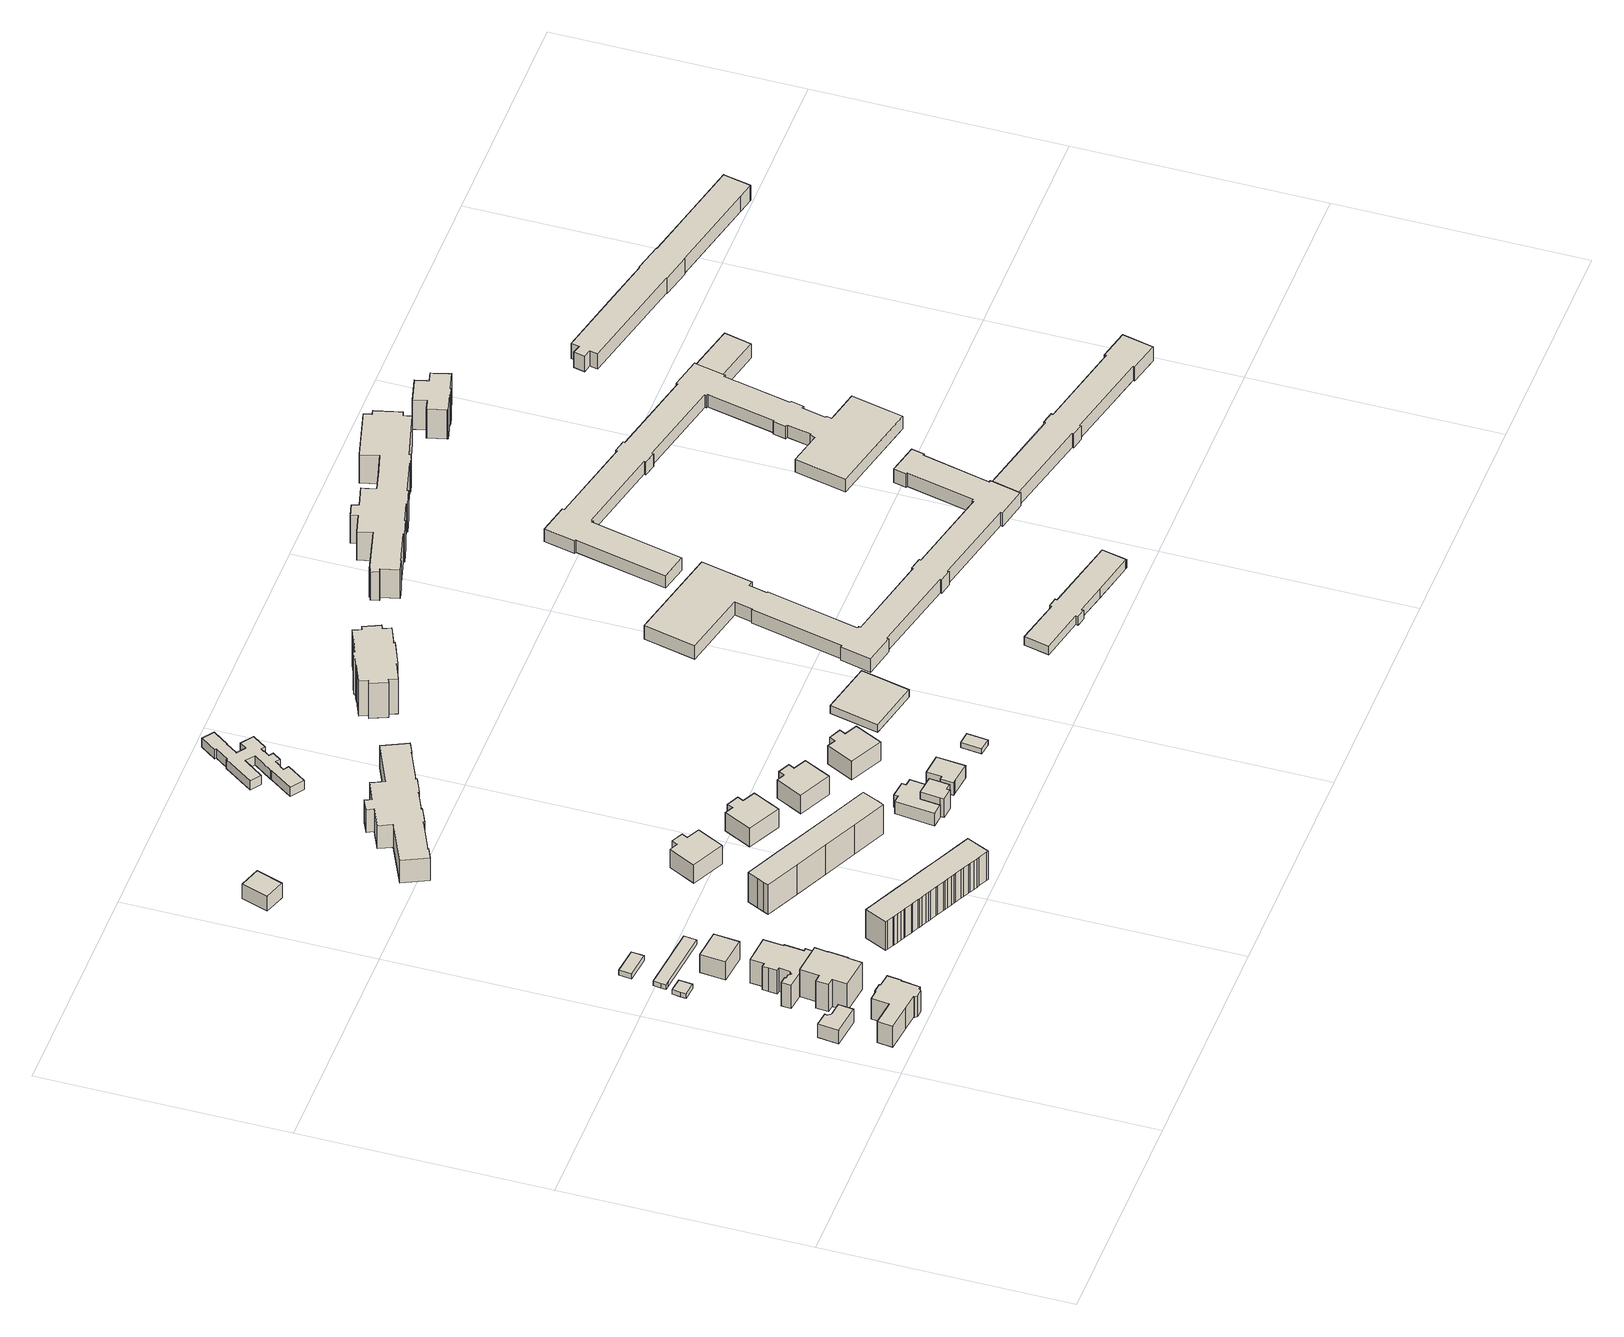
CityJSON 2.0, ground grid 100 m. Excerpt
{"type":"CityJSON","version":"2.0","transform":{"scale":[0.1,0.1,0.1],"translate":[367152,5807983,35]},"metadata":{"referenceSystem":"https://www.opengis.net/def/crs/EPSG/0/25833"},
"CityObjects":{
"building1":{"type":"Building","attributes":{"name":"12054000006120005 02","GE_LoD1_zOffset":"Auto|-0.20448037384640116|24.05.2011 19:24:03","DFORM":1100,"FOKHO":43830,"FOKHW":"5808009480","FOKRW":"3367151010","FOLIE":11,"FOLIENBEZ":"Gebaeude","GEBH":0,"HSOURCE":1,"OS":"1311","TRAUH":50270,"function":"Einzelhaus","measuredHeight":0,"storeysAboveGround":0},"address":[{"country":"Germany","locality":"Potsdam","thoroughfareName":"Tieckstraße","postcode":"53115"}],"geometry":[{"type":"Solid","lod":"1","boundaries":[[[[0,1,2,3,4,5,6]],[[7,8,0,6]],[[8,9,1,0]],[[9,10,2,1]],[[10,11,3,2]],[[11,12,4,3]],[[12,13,5,4]],[[13,7,6,5]],[[13,12,11,10,9,8,7]]]]}]},
"building2":{"type":"Building","attributes":{"name":"12054000006120004 01","GE_LoD1_zOffset":"Auto|0.9961071309963998|24.05.2011 19:24:34","DFIHW":"5807996220","DFIRW":"3367171060","DFORM":3100,"FOKHO":42380,"FOKHW":"5808000930","FOKRW":"3367173230","FOLIE":11,"FOLIENBEZ":"Gebaeude","GEBH":0,"HSOURCE":1,"OS":"1221","TRAUH":52470,"function":"Freistehender","measuredHeight":56460,"storeysAboveGround":0},"address":[{"country":"Germany","locality":"Potsdam","thoroughfareName":"Tieckstraße","postcode":"53115"}],"geometry":[{"type":"Solid","lod":"1","boundaries":[[[[14,15,16,17,18,19,20,21,22,23,24,25,26,27,28,29,30,31,32]],[[33,34,14,32]],[[34,35,15,14]],[[35,36,16,15]],[[36,37,17,16]],[[37,38,18,17]],[[38,39,19,18]],[[39,40,20,19]],[[40,41,21,20]],[[41,42,22,21]],[[42,43,23,22]],[[43,44,24,23]],[[44,45,25,24]],[[45,46,26,25]],[[46,47,27,26]],[[47,48,28,27]],[[48,49,29,28]],[[49,50,30,29]],[[50,51,31,30]],[[51,33,32,31]],[[51,50,49,48,47,46,45,44,43,42,41,40,39,38,37,36,35,34,33]]]]}]},
"building3":{"type":"Building","attributes":{"name":"12054000006120005 01","GE_LoD1_zOffset":"Auto|0.9973364300279002|24.05.2011 19:24:24","DFORM":1100,"FOKHO":42170,"FOKHW":"5808019010","FOKRW":"3367187250","FOLIE":11,"GEBH":0,"HSOURCE":1,"OS":"2121","TRAUH":55440,"FOLIENBEZ":"Gebaeude","function":"Wohnen","measuredHeight":0,"storeysAboveGround":0},"address":[{"country":"Germany","locality":"Potsdam","thoroughfareName":"Tieckstraße","postcode":"53115"}],"geometry":[{"type":"Solid","lod":"1","boundaries":[[[[52,53,54,55,56,57,58,59,60,61,62,63]],[[64,65,52,63]],[[65,66,53,52]],[[66,67,54,53]],[[67,68,55,54]],[[68,69,56,55]],[[69,70,57,56]],[[70,71,58,57]],[[71,72,59,58]],[[72,73,60,59]],[[73,74,61,60]],[[74,75,62,61]],[[75,64,63,62]],[[75,74,73,72,71,70,69,68,67,66,65,64]]]]}]},
"building4":{"type":"Building","attributes":{"name":"12054000006120007 02","GE_LoD1_zOffset":"Auto|2.060839329729802|24.05.2011 19:24:06","DFORM":1100,"FOKHO":42490,"FOKHW":"5808075310","FOKRW":"3367190730","FOLIE":11,"FOLIENBEZ":"Gebaeude","GEBH":0,"HSOURCE":1,"OS":"2365","TRAUH":44740,"function":"Doppelgarage","measuredHeight":0,"storeysAboveGround":0},"address":[{"country":"Germany","locality":"Potsdam","thoroughfareName":"Tieckstraße","postcode":"53115"}],"geometry":[{"type":"Solid","lod":"1","boundaries":[[[[76,77,78,79,80]],[[81,82,76,80]],[[82,83,77,76]],[[83,84,78,77]],[[84,85,79,78]],[[85,81,80,79]],[[85,84,83,82,81]]]]}]},
"building5":{"type":"Building","attributes":{"name":"12054000006120006 01","GE_LoD1_zOffset":"Auto|1.1109989289475024|24.05.2011 19:24:27","DFORM":1100,"FOKHO":42080,"FOKHW":"5808046490","FOKRW":"3367188580","FOLIE":11,"FOLIENBEZ":"Gebaeude","GEBH":0,"HSOURCE":1,"OS":"1231","TRAUH":53550,"function":"Wohnblock","measuredHeight":0,"storeysAboveGround":0},"address":[{"country":"Germany","locality":"Potsdam","thoroughfareName":"Tieckstraße","postcode":"53115"}],"geometry":[{"type":"Solid","lod":"1","boundaries":[[[[86,87,88,89,90,91,92,93,94,95,96,97,98,99,100,101,102,103,104,105]],[[106,107,86,105]],[[107,108,87,86]],[[108,109,88,87]],[[109,110,89,88]],[[110,111,90,89]],[[111,112,91,90]],[[112,113,92,91]],[[113,114,93,92]],[[114,115,94,93]],[[115,116,95,94]],[[116,117,96,95]],[[117,118,97,96]],[[118,119,98,97]],[[119,120,99,98]],[[120,121,100,99]],[[121,122,101,100]],[[122,123,102,101]],[[123,124,103,102]],[[124,125,104,103]],[[125,106,105,104]],[[125,124,123,122,121,120,119,118,117,116,115,114,113,112,111,110,109,108,107,106]]]]}]},
"building6":{"type":"Building","attributes":{"name":"12054000006020001 01","GE_LoD1_zOffset":"Auto|1.8459284293573006|24.05.2011 19:24:12","DFORM":1100,"FOKHO":42640,"FOKHW":"5808090780","FOKRW":"3367176100","FOLIE":11,"FOLIENBEZ":"Gebaeude","GEBH":0,"HSOURCE":1,"OS":"2364","TRAUH":45140,"function":"Sammelgarage","measuredHeight":0,"storeysAboveGround":0},"address":[{"country":"Germany","locality":"Potsdam","thoroughfareName":"Brentanoweg","postcode":"53115"}],"geometry":[{"type":"Solid","lod":"1","boundaries":[[[[126,127,128,129]],[[130,131,126,129]],[[131,132,127,126]],[[132,133,128,127]],[[133,130,129,128]],[[133,132,131,130]]]]}]},
"building7":{"type":"Building","attributes":{"name":"12054000006020001 02","GE_LoD1_zOffset":"Auto|0.788248730661202|24.05.2011 19:24:35","DFORM":1100,"FOKHO":42490,"FOKHW":"5808075310","FOKRW":"3367190730","FOLIE":11,"FOLIENBEZ":"Gebaeude","GEBH":0,"HSOURCE":1,"OS":"2364","TRAUH":44740,"function":"Sammelgarage","measuredHeight":0,"storeysAboveGround":0},"address":[{"country":"Germany","locality":"Potsdam","thoroughfareName":"Brentanoweg","postcode":"53115"}],"geometry":[{"type":"Solid","lod":"1","boundaries":[[[[134,135,136,137,138,139]],[[140,141,134,139]],[[141,142,135,134]],[[142,143,136,135]],[[143,144,137,136]],[[144,145,138,137]],[[145,140,139,138]],[[145,144,143,142,141,140]]]]}]},
"building8":{"type":"Building","attributes":{"name":"12054000006120007 01","GE_LoD1_zOffset":"Auto|1.3635067304375994|24.05.2011 19:24:05","DFIHW":"5808061210","DFIRW":"3367186730","DFORM":2000,"FOKHO":41980,"FOKHW":"5808059060","FOKRW":"3367189520","FOLIE":11,"FOLIENBEZ":"Gebaeude","GEBH":0,"HSOURCE":1,"OS":"1341","TRAUH":50770,"function":"Gruppenhaus","measuredHeight":56890,"storeysAboveGround":0},"address":[{"country":"Germany","locality":"Potsdam","thoroughfareName":"Tieckstraße","postcode":"53115"}],"geometry":[{"type":"Solid","lod":"1","boundaries":[[[[146,147,148,149]],[[150,151,146,149]],[[151,152,147,146]],[[152,153,148,147]],[[153,150,149,148]],[[153,152,151,150]]]]}]},
"building9":{"type":"Building","attributes":{"name":"12054000006250016 01","GE_LoD1_zOffset":"Auto|1.7177853295062988|24.05.2011 19:24:17","DFIHW":"5808235870","DFIRW":"3367163660","FOKHW":"5808239240","FOKRW":"3367161670","FOLIE":11,"FOLIENBEZ":"Gebaeude","GEBH":0,"HSOURCE":1,"OS":"1743","TRAUH":51060,"DFORM":2000,"FOKHO":43980,"function":"Lagerhalle","measuredHeight":53260,"storeysAboveGround":0},"address":[{"country":"Germany","locality":"Potsdam","thoroughfareName":"Schmiedegasse","postcode":"53115"}],"geometry":[{"type":"Solid","lod":"1","boundaries":[[[[154,155,156,157]],[[158,159,154,157]],[[159,160,155,154]],[[160,161,156,155]],[[161,158,157,156]],[[161,160,159,158]]]]}]},
"building10":{"type":"Building","attributes":{"name":"12054000006120008 01","GE_LoD1_zOffset":"Auto|-0.3410952712387001|24.05.2011 19:24:45","DFIHW":"5808011120","DFIRW":"3367209970","DFORM":2000,"FOKHO":42030,"FOKHW":"5808003150","FOKRW":"3367211250","FOLIE":11,"FOLIENBEZ":"Gebaeude","GEBH":0,"HSOURCE":1,"TRAUH":55910,"OS":"1221","function":"Freistehender","measuredHeight":58920,"storeysAboveGround":0},"address":[{"country":"Germany","locality":"Potsdam","thoroughfareName":"Tieckstraße","postcode":"53115"}],"geometry":[{"type":"Solid","lod":"1","boundaries":[[[[162,163,164,165,166,167,168,169,170,171,172,173,174,175,176,177,178,179,180,181,182,183,184,185,186,187,188,189,190,191,192,193,194,195,196,197,198,199,200,201,202,203,204]],[[205,206,162,204]],[[206,207,163,162]],[[207,208,164,163]],[[208,209,165,164]],[[209,210,166,165]],[[210,211,167,166]],[[211,212,168,167]],[[212,213,169,168]],[[213,214,170,169]],[[214,215,171,170]],[[215,216,172,171]],[[216,217,173,172]],[[217,218,174,173]],[[218,219,175,174]],[[219,220,176,175]],[[220,221,177,176]],[[221,222,178,177]],[[222,223,179,178]],[[223,224,180,179]],[[224,225,181,180]],[[225,226,182,181]],[[226,227,183,182]],[[227,228,184,183]],[[228,229,185,184]],[[229,230,186,185]],[[230,231,187,186]],[[231,232,188,187]],[[232,233,189,188]],[[233,234,190,189]],[[234,235,191,190]],[[235,236,192,191]],[[236,237,193,192]],[[237,238,194,193]],[[238,239,195,194]],[[239,240,196,195]],[[240,241,197,196]],[[241,242,198,197]],[[242,243,199,198]],[[243,244,200,199]],[[244,245,201,200]],[[245,246,202,201]],[[246,247,203,202]],[[247,205,204,203]],[[247,246,245,244,243,242,241,240,239,238,237,236,235,234,233,232,231,230,229,228,227,226,225,224,223,222,221,220,219,218,217,216,215,214,213,212,211,210,209,208,207,206,205]]]]}]},
"building11":{"type":"Building","attributes":{"name":"12054000006020002 01","GE_LoD1_zOffset":"Auto|-0.7132412715739989|24.05.2011 19:24:47","DFIHW":"5808058250","DFIRW":"3367215560","DFORM":2000,"FOKHO":41890,"FOKHW":"5808050690","FOKRW":"3367217200","FOLIE":11,"FOLIENBEZ":"Gebaeude","GEBH":0,"HSOURCE":1,"OS":"1221","TRAUH":56200,"function":"Freistehender","measuredHeight":58670,"storeysAboveGround":0},"address":[{"country":"Germany","locality":"Potsdam","thoroughfareName":"Brentanoweg","postcode":"53115"}],"geometry":[{"type":"Solid","lod":"1","boundaries":[[[[248,249,250,251]],[[249,252,253,250]],[[249,248,254,255,256,257,258,259,260,261,262,263,264,252]],[[265,266,267,268,269,270,271,272,273,274,275,251,250,253]],[[252,264,265,253]],[[264,263,266,265]],[[263,262,267,266]],[[262,261,268,267]],[[261,260,269,268]],[[260,259,270,269]],[[259,258,271,270]],[[258,257,272,271]],[[257,256,273,272]],[[256,255,274,273]],[[255,254,275,274]],[[254,248,251,275]]]]}]},
"building12":{"type":"Building","attributes":{"name":"12054000006020013 01","GE_LoD1_zOffset":"Auto|1.184640130035298|24.05.2011 19:24:48","DFORM":0,"FOKHO":40062,"FOLIE":11,"FOLIENBEZ":"Gebaeude","HSOURCE":2,"OS":"1301","TRAUH":49062,"GEBH":9,"function":"Wohnhaus","measuredHeight":0,"storeysAboveGround":3},"address":[{"country":"Germany","locality":"Potsdam","thoroughfareName":"Brentanoweg","postcode":"53115"}],"geometry":[{"type":"Solid","lod":"1","boundaries":[[[[276,277,278,279]],[[276,280,281,282,283,284,285,277]],[[286,287,288,289,290,291,279,278]],[[277,285,286,278]],[[285,284,287,286]],[[284,283,288,287]],[[283,282,289,288]],[[282,281,290,289]],[[281,280,291,290]],[[280,276,279,291]]]]}]},
"building13":{"type":"Building","attributes":{"name":"12054000006200002 01","GE_LoD1_zOffset":"Auto|1.5485124308846991|24.05.2011 19:24:49","DFORM":1100,"FOKHO":42750,"FOKHW":"5808206710","FOKRW":"3367250810","FOLIE":11,"FOLIENBEZ":"Gebaeude","GEBH":0,"HSOURCE":1,"OS":"1221","TRAUH":53750,"function":"Freistehender","measuredHeight":0,"storeysAboveGround":0},"address":[{"country":"Germany","locality":"Potsdam","thoroughfareName":"Johann-Goercke-Allee","postcode":"53115"}],"geometry":[{"type":"Solid","lod":"1","boundaries":[[[[292,293,294,295,296,297,298,299,300,301,302,303,304,305,306,307,308,309,310,311,312,313,314,315,316]],[[317,318,292,316]],[[318,319,293,292]],[[319,320,294,293]],[[320,321,295,294]],[[321,322,296,295]],[[322,323,297,296]],[[323,324,298,297]],[[324,325,299,298]],[[325,326,300,299]],[[326,327,301,300]],[[328,329,310,309]],[[329,330,311,310]],[[330,331,312,311]],[[327,332,302,301]],[[332,333,303,302]],[[333,334,304,303]],[[334,335,305,304]],[[335,336,306,305]],[[336,337,307,306]],[[337,338,308,307]],[[338,328,309,308]],[[331,339,313,312]],[[339,340,314,313]],[[340,341,315,314]],[[341,317,316,315]],[[341,340,339,331,330,329,328,338,337,336,335,334,333,332,327,326,325,324,323,322,321,320,319,318,317]]]]}]},
"building14":{"type":"Building","attributes":{"name":"12054000006020012 01","GE_LoD1_zOffset":"Auto|1.3862575288580956|24.05.2011 19:24:42","DFORM":0,"FOKHO":39626,"FOLIE":11,"FOLIENBEZ":"Gebaeude","GEBH":9,"HSOURCE":2,"OS":"1301","TRAUH":48626,"function":"Wohnhaus","measuredHeight":0,"storeysAboveGround":3},"address":[{"country":"Germany","locality":"Potsdam","thoroughfareName":"Brentanoweg","postcode":"53115"}],"geometry":[{"type":"Solid","lod":"1","boundaries":[[[[342,343,344,345,346,347,348,349]],[[350,351,342,349]],[[351,352,343,342]],[[352,353,344,343]],[[353,354,345,344]],[[354,355,346,345]],[[355,356,347,346]],[[356,357,348,347]],[[357,350,349,348]],[[357,356,355,354,353,352,351,350]]]]}]},
"building15":{"type":"Building","attributes":{"name":"12054000006020006 01","DFORM":0,"FOKHO":39130,"FOLIE":11,"FOLIENBEZ":"Gebaeude","GEBH":6,"HSOURCE":2,"OS":"1321","TRAUH":45130,"GE_LoD1_zOffset":"Auto|1.6631260300651007|24.05.2011 19:24:41","function":"Doppelhaus","measuredHeight":0,"storeysAboveGround":2},"address":[{"country":"Germany","locality":"Potsdam","thoroughfareName":"Brentanoweg","postcode":"53115"}],"geometry":[{"type":"Solid","lod":"1","boundaries":[[[[358,359,360,361,362,363,364,365,366,367]],[[368,369,358,367]],[[369,370,359,358]],[[370,371,360,359]],[[371,372,361,360]],[[372,373,362,361]],[[373,374,363,362]],[[374,375,364,363]],[[375,376,365,364]],[[376,377,366,365]],[[377,368,367,366]],[[377,376,375,374,373,372,371,370,369,368]]]]}]},
"building16":{"type":"Building","attributes":{"name":"12054000006020006 A 01","GE_LoD1_zOffset":"Auto|1.2499690288282963|24.05.2011 19:24:39","DFORM":0,"FOKHO":39558,"FOLIE":11,"FOLIENBEZ":"Gebaeude","GEBH":9,"HSOURCE":2,"OS":"1321","TRAUH":48558,"function":"Doppelhaus","measuredHeight":0,"storeysAboveGround":3},"address":[{"country":"Germany","locality":"Potsdam","thoroughfareName":"Brentanoweg","postcode":"53115"}],"geometry":[{"type":"Solid","lod":"1","boundaries":[[[[378,379,380,381,382,383,384]],[[385,386,378,384]],[[386,387,379,378]],[[387,388,380,379]],[[388,389,381,380]],[[389,390,382,381]],[[390,391,383,382]],[[391,385,384,383]],[[391,390,389,388,387,386,385]]]]}]},
"building17":{"type":"Building","attributes":{"name":"12054000006020011 01","GE_LoD1_zOffset":"Auto|2.204732527472295|24.05.2011 19:24:42","DFORM":0,"FOKHO":38714,"FOLIE":11,"FOLIENBEZ":"Gebaeude","GEBH":9,"HSOURCE":2,"OS":"1301","TRAUH":47714,"function":"Wohnhaus","measuredHeight":0,"storeysAboveGround":3},"address":[{"country":"Germany","locality":"Potsdam","thoroughfareName":"Brentanoweg","postcode":"53115"}],"geometry":[{"type":"Solid","lod":"1","boundaries":[[[[392,393,394,395,396,397,398,399]],[[400,401,392,399]],[[401,402,393,392]],[[402,403,394,393]],[[403,404,395,394]],[[404,405,396,395]],[[405,406,397,396]],[[406,407,398,397]],[[407,400,399,398]],[[407,406,405,404,403,402,401,400]]]]}]},
"building18":{"type":"Building","attributes":{"name":"12054000006160007 01","GE_LoD1_zOffset":"Auto|0.2481182336040959|24.05.2011 19:24:51","DFORM":1100,"FOKHO":43830,"FOKHW":"5808251950","FOKRW":"3367234940","FOLIE":11,"FOLIENBEZ":"Gebaeude","GEBH":0,"HSOURCE":1,"OS":"1311","TRAUH":48240,"function":"Einzelhaus","measuredHeight":0,"storeysAboveGround":0},"address":[{"country":"Germany","locality":"Potsdam","thoroughfareName":"Moritz-von-Egidy-Straße","postcode":"53115"}],"geometry":[{"type":"Solid","lod":"1","boundaries":[[[[408,409,410,411,412,413,414,415,416,417,418,419,420,421,422,423,424,425,426,427,428,429,430,431,432,433,434,435,436,437,438,439]],[[440,441,408,439]],[[441,442,409,408]],[[442,443,410,409]],[[443,444,411,410]],[[444,445,412,411]],[[445,446,413,412]],[[446,447,414,413]],[[447,448,415,414]],[[448,449,416,415]],[[449,450,417,416]],[[450,451,418,417]],[[451,452,419,418]],[[452,453,420,419]],[[453,454,421,420]],[[454,455,422,421]],[[455,456,423,422]],[[456,457,424,423]],[[457,458,425,424]],[[458,459,426,425]],[[459,460,427,426]],[[460,461,428,427]],[[461,462,429,428]],[[462,463,430,429]],[[463,464,431,430]],[[464,465,432,431]],[[465,466,433,432]],[[466,467,434,433]],[[467,468,435,434]],[[468,469,436,435]],[[469,470,437,436]],[[470,471,438,437]],[[471,440,439,438]],[[471,470,469,468,467,466,465,464,463,462,461,460,459,458,457,456,455,454,453,452,451,450,449,448,447,446,445,444,443,442,441,440]]]]}]},
"building19":{"type":"Building","attributes":{"name":"12054000006020007 01","GE_LoD1_zOffset":"Auto|2.221648530109796|24.05.2011 19:24:45","DFORM":0,"FOKHO":38232,"FOLIE":11,"FOLIENBEZ":"Gebaeude","GEBH":6,"HSOURCE":2,"OS":"1311","TRAUH":44232,"function":"Einzelhaus","measuredHeight":0,"storeysAboveGround":2},"address":[{"country":"Germany","locality":"Potsdam","thoroughfareName":"Brentanoweg","postcode":"53115"}],"geometry":[{"type":"Solid","lod":"1","boundaries":[[[[472,473,474,475,476,477,478]],[[479,480,472,478]],[[480,481,473,472]],[[481,482,474,473]],[[482,483,475,474]],[[483,484,476,475]],[[484,485,477,476]],[[485,479,478,477]],[[485,484,483,482,481,480,479]]]]}]},
"building20":{"type":"Building","attributes":{"name":"12054000006020010 01","GE_LoD1_zOffset":"Auto|1.8845244290294971|24.05.2011 19:24:43","DFORM":0,"FOKHO":38517,"FOLIE":11,"FOLIENBEZ":"Gebaeude","GEBH":9,"HSOURCE":2,"OS":"1301","TRAUH":47517,"function":"Wohnhaus","measuredHeight":0,"storeysAboveGround":3},"address":[{"country":"Germany","locality":"Potsdam","thoroughfareName":"Brentanoweg","postcode":"53115"}],"geometry":[{"type":"Solid","lod":"1","boundaries":[[[[486,487,488,489]],[[487,490,491,488]],[[490,492,493,491]],[[492,494,495,493]],[[496,489,488,491,493,495,497,498]],[[499,500,496,498]],[[500,486,489,496]],[[494,501,497,495]],[[501,499,498,497]],[[501,494,492,490,487,486,500,499]]]]}]},
"building21":{"type":"Building","attributes":{"name":"12054000006020007 P01","GE_LoD1_zOffset":"Auto|1.7405396292082997|24.05.2011 19:24:43","DFORM":1100,"FOKHO":38300,"FOKHW":"5808017930","FOKRW":"3367329070","FOLIE":11,"FOLIENBEZ":"Gebaeude","GEBH":0,"HSOURCE":1,"OS":"2364","TRAUH":40830,"function":"Sammelgarage","measuredHeight":0,"storeysAboveGround":0},"address":[{"country":"Germany","locality":"Potsdam","thoroughfareName":"Brentanoweg","postcode":"53115"}],"geometry":[{"type":"Solid","lod":"1","boundaries":[[[[502,503,504,505]],[[506,507,502,505]],[[507,508,503,502]],[[508,509,504,503]],[[509,506,505,504]],[[509,508,507,506]]]]}]},
"building22":{"type":"Building","attributes":{"name":"12054000006200008 01","GE_LoD1_zOffset":"Auto|0.9904594318531963|24.05.2011 19:24:41","DFORM":1100,"FOKHO":42710,"FOKHW":"5808222880","FOKRW":"3367296470","FOLIE":11,"FOLIENBEZ":"Gebaeude","GEBH":0,"OS":"1221","HSOURCE":1,"TRAUH":59660,"function":"Freistehender","measuredHeight":0,"storeysAboveGround":0},"address":[{"country":"Germany","locality":"Potsdam","thoroughfareName":"Johann-Goercke-Allee","postcode":"53115"}],"geometry":[{"type":"Solid","lod":"1","boundaries":[[[[510,511,512,513,514,515,516,517,518,519,520,521,522,523,524,525,526,527,528,529,530,531,532,533]],[[534,535,510,533]],[[535,536,511,510]],[[536,537,512,511]],[[537,538,513,512]],[[538,539,514,513]],[[539,540,515,514]],[[540,541,516,515]],[[541,542,517,516]],[[542,543,518,517]],[[543,544,519,518]],[[544,545,520,519]],[[545,546,521,520]],[[546,547,522,521]],[[547,548,523,522]],[[548,549,524,523]],[[549,550,525,524]],[[550,551,526,525]],[[551,552,527,526]],[[552,553,528,527]],[[553,554,529,528]],[[554,555,530,529]],[[555,556,531,530]],[[556,557,532,531]],[[557,534,533,532]],[[557,556,555,554,553,552,551,550,549,548,547,546,545,544,543,542,541,540,539,538,537,536,535,534]]]]}]},
"building23":{"type":"Building","attributes":{"name":"12054000003430004 01","OS":"1799","GE_LoD1_zOffset":"Auto|1.285285429543599|24.05.2011 19:24:50","DFIHW":"5808057640","DFIRW":"3367328840","DFORM":2000,"FOKHO":38440,"FOKHW":"5808052940","FOKRW":"3367321220","FOLIE":11,"FOLIENBEZ":"Gebaeude","GEBH":0,"HSOURCE":1,"TRAUH":42080,"function":"Gebaeude","measuredHeight":47770,"storeysAboveGround":0},"address":[{"country":"Germany","locality":"Potsdam","thoroughfareName":"Ulanenweg","postcode":"53115"}],"geometry":[{"type":"Solid","lod":"1","boundaries":[[[[558,559,560,561]],[[562,563,558,561]],[[563,564,559,558]],[[564,565,560,559]],[[565,562,561,560]],[[565,564,563,562]]]]}]},
"building24":{"type":"Building","attributes":{"name":"12054000003430009 01","GE_LoD1_zOffset":"Auto|3.0900657298043015|24.05.2011 19:24:39","DFIHW":"5807996440","DFIRW":"3367440340","DFORM":2000,"FOKHO":35910,"FOKHW":"5807999290","FOKRW":"3367443860","FOLIE":11,"FOLIENBEZ":"Gebaeude","GEBH":0,"HSOURCE":1,"OS":"1139","TRAUH":40100,"function":"Gebaeude","measuredHeight":42890,"storeysAboveGround":0},"address":[{"country":"Germany","locality":"Potsdam","thoroughfareName":"Ulanenweg","postcode":"53115"}],"geometry":[{"type":"Solid","lod":"1","boundaries":[[[[566,567,568,569,570,571,572,573,574,575,576,577,578,579]],[[580,581,566,579]],[[581,582,567,566]],[[582,583,568,567]],[[583,584,569,568]],[[584,585,570,569]],[[585,586,571,570]],[[586,587,572,571]],[[587,588,573,572]],[[588,589,574,573]],[[589,590,575,574]],[[590,591,576,575]],[[591,592,577,576]],[[592,593,578,577]],[[593,580,579,578]],[[593,592,591,590,589,588,587,586,585,584,583,582,581,580]]]]}]},
"building25":{"type":"Building","attributes":{"name":"12054000006060023 A 02","GE_LoD1_zOffset":"Auto|1.0600657304749035|24.05.2011 19:24:49","DFIHW":"5808064210","DFIRW":"3367370260","DFORM":2000,"FOKHO":37940,"FOKHW":"5808071470","FOKRW":"3367376250","FOLIE":11,"FOLIENBEZ":"Gebaeude","GEBH":0,"HSOURCE":1,"OS":"1122","TRAUH":44420,"function":"Berufsschule,","measuredHeight":47610,"storeysAboveGround":0},"address":[{"country":"Germany","locality":"Potsdam","thoroughfareName":"Jägerallee","postcode":"53115"}],"geometry":[{"type":"Solid","lod":"1","boundaries":[[[[594,595,596,597]],[[595,598,599,596]],[[598,600,601,599]],[[600,602,603,601]],[[602,604,605,603]],[[604,606,607,605]],[[606,608,609,607]],[[608,610,611,609]],[[610,612,613,611]],[[612,614,615,613]],[[614,616,617,615]],[[616,618,619,617]],[[618,620,621,619]],[[620,622,623,621]],[[622,624,625,623]],[[624,626,627,625]],[[626,628,629,627]],[[628,630,631,629]],[[630,632,633,631]],[[632,634,635,633]],[[634,636,637,635]],[[636,638,639,637]],[[638,640,641,639]],[[640,642,643,641]],[[640,638,636,634,632,630,628,626,624,622,620,618,616,614,612,610,608,606,604,602,600,598,595,594,644,645,646,647,648,649,650,651,652,653,654,655,656,657,658,659,660,661,642]],[[662,663,664,665,666,667,668,669,670,671,672,673,674,675,676,677,678,679,597,596,599,601,603,605,607,609,611,613,615,617,619,621,623,625,627,629,631,633,635,637,639,641,643]],[[642,661,662,643]],[[661,660,663,662]],[[660,659,664,663]],[[659,658,665,664]],[[658,657,666,665]],[[657,656,667,666]],[[656,655,668,667]],[[655,654,669,668]],[[654,653,670,669]],[[653,652,671,670]],[[652,651,672,671]],[[651,650,673,672]],[[650,649,674,673]],[[649,648,675,674]],[[648,647,676,675]],[[647,646,677,676]],[[646,645,678,677]],[[645,644,679,678]],[[644,594,597,679]]]]}]},
"building26":{"type":"Building","attributes":{"name":"12054000006200010 01","GE_LoD1_zOffset":"Auto|0.7393421323003011|24.05.2011 19:24:45","DFORM":1100,"FOKHO":40230,"FOKHW":"5808239420","FOKRW":"3367360770","FOLIE":11,"GEBH":0,"HSOURCE":1,"FOLIENBEZ":"Gebaeude","OS":"1221","TRAUH":53970,"function":"Freistehender","measuredHeight":0,"storeysAboveGround":0},"address":[{"country":"Germany","locality":"Potsdam","thoroughfareName":"Johann-Goercke-Allee","postcode":"53115"}],"geometry":[{"type":"Solid","lod":"1","boundaries":[[[[680,681,682,683,684,685,686,687,688,689,690,691,692,693,694,695,696,697,698,699,700,701,702,703,704,705,706,707,708,709,710,711,712,713,714,715,716,717,718,719]],[[720,721,680,719]],[[721,722,681,680]],[[723,724,706,705]],[[724,725,707,706]],[[725,726,708,707]],[[726,727,709,708]],[[727,728,710,709]],[[728,729,711,710]],[[729,730,712,711]],[[730,731,713,712]],[[731,732,714,713]],[[732,733,715,714]],[[733,734,716,715]],[[734,735,717,716]],[[735,736,718,717]],[[736,720,719,718]],[[736,735,734,733,732,731,730,729,728,727,726,725,724,723,737,738,739,740,741,742,743,744,745,746,747,748,749,750,751,752,753,754,755,756,757,758,759,722,721,720]],[[722,759,682,681]],[[759,758,683,682]],[[758,757,684,683]],[[757,756,685,684]],[[756,755,686,685]],[[755,754,687,686]],[[754,753,688,687]],[[753,752,689,688]],[[752,751,690,689]],[[751,750,691,690]],[[750,749,692,691]],[[749,748,693,692]],[[748,747,694,693]],[[747,746,695,694]],[[746,745,696,695]],[[745,744,697,696]],[[744,743,698,697]],[[743,742,699,698]],[[742,741,700,699]],[[741,740,701,700]],[[740,739,702,701]],[[739,738,703,702]],[[738,737,704,703]],[[737,723,705,704]]]]}]},
"building27":{"type":"Building","attributes":{"name":"12054000006060023 A 01","GE_LoD1_zOffset":"Auto|0.8600657312198976|24.05.2011 19:24:47","DFIHW":"5808186700","DFIRW":"3367397890","DFORM":2000,"FOKHO":38140,"FOKHW":"5808176670","FOKRW":"3367401490","FOLIENBEZ":"Gebaeude","GEBH":0,"HSOURCE":1,"OS":"1122","TRAUH":44180,"FOLIE":11,"function":"Berufsschule,","measuredHeight":47550,"storeysAboveGround":0},"address":[{"country":"Germany","locality":"Potsdam","thoroughfareName":"Jägerallee","postcode":"53115"}],"geometry":[{"type":"Solid","lod":"1","boundaries":[[[[760,761,762,763,764,765,766,767,768,769,770,771,772,773,774,775,776,777,778,779,780,781,782,783,784,785,786,787,788,789,790,791,792,793,794,795,796,797,798,799,800,801,802,803,804,805,806,807]],[[808,809,810,811,812,813,814,815,816,817,818,819,820,821,822,823,824,825,826,827,828,829,830,831,832,833,834,835,836,837,838,839,840,841,842,843,844,845,846,847,848,849,850,851,852,853,854,855]],[[807,806,808,855]],[[806,805,809,808]],[[805,804,810,809]],[[804,803,811,810]],[[803,802,812,811]],[[802,801,813,812]],[[801,800,814,813]],[[800,799,815,814]],[[799,798,816,815]],[[798,797,817,816]],[[797,796,818,817]],[[796,795,819,818]],[[795,794,820,819]],[[794,793,821,820]],[[793,792,822,821]],[[792,791,823,822]],[[791,790,824,823]],[[790,789,825,824]],[[789,788,826,825]],[[788,787,827,826]],[[787,786,828,827]],[[786,785,829,828]],[[785,784,830,829]],[[784,783,831,830]],[[783,782,832,831]],[[782,781,833,832]],[[781,780,834,833]],[[780,779,835,834]],[[779,778,836,835]],[[778,777,837,836]],[[777,776,838,837]],[[776,775,839,838]],[[775,774,840,839]],[[774,773,841,840]],[[773,772,842,841]],[[772,771,843,842]],[[771,770,844,843]],[[770,769,845,844]],[[769,768,846,845]],[[768,767,847,846]],[[767,766,848,847]],[[766,765,849,848]],[[765,764,850,849]],[[764,763,851,850]],[[763,762,852,851]],[[762,761,853,852]],[[761,760,854,853]],[[760,807,855,854]]]]}]},
"building28":{"type":"Building","attributes":{"name":"12054000006140009 01","GE_LoD1_zOffset":"Auto|0.9928869341256998|24.05.2011 19:24:44","DFORM":1100,"FOKHO":39020,"FOKHW":"5808264630","FOKRW":"3367434720","FOLIE":11,"FOLIENBEZ":"Gebaeude","GEBH":0,"HSOURCE":1,"OS":"1301","TRAUH":53330,"function":"Wohnhaus","measuredHeight":0,"storeysAboveGround":0},"address":[{"country":"Germany","locality":"Potsdam","thoroughfareName":"Voltaireweg","postcode":"53115"}],"geometry":[{"type":"Solid","lod":"1","boundaries":[[[[856,857,858,859,860,861,862,863,864,865,866,867,868,869]],[[870,871,856,869]],[[871,872,857,856]],[[872,873,858,857]],[[873,874,859,858]],[[874,875,860,859]],[[875,876,861,860]],[[876,877,862,861]],[[877,878,863,862]],[[878,879,864,863]],[[879,880,865,864]],[[880,881,866,865]],[[881,882,867,866]],[[882,883,868,867]],[[883,870,869,868]],[[883,882,881,880,879,878,877,876,875,874,873,872,871,870]]]]}]},
"building29":{"type":"Building","attributes":{"name":"12054000003430002 01","GE_LoD1_zOffset":"Auto|1.5100657297298028|24.05.2011 19:24:39","DFIHW":"5808043610","DFIRW":"3367461220","DFORM":2000,"FOKHO":37490,"FOKHW":"5808051190","FOKRW":"3367467890","FOLIE":11,"FOLIENBEZ":"Gebaeude","GEBH":0,"HSOURCE":1,"OS":"1122","TRAUH":44290,"function":"Berufsschule,","measuredHeight":47220,"storeysAboveGround":0},"address":[{"country":"Germany","locality":"Potsdam","thoroughfareName":"Ulanenweg","postcode":"53115"}],"geometry":[{"type":"Solid","lod":"1","boundaries":[[[[884,885,886,887,888,889,890,891,892,893,894,895,896,897,898,899]],[[900,901,884,899]],[[901,902,885,884]],[[902,903,886,885]],[[903,904,887,886]],[[904,905,888,887]],[[905,906,889,888]],[[906,907,890,889]],[[907,908,891,890]],[[908,909,892,891]],[[909,910,893,892]],[[910,911,894,893]],[[911,912,895,894]],[[912,913,896,895]],[[913,914,897,896]],[[914,915,898,897]],[[915,900,899,898]],[[915,914,913,912,911,910,909,908,907,906,905,904,903,902,901,900]]]]}]},
"building30":{"type":"Building","attributes":{"name":"12054000006140006 E 01","GE_LoD1_zOffset":"Auto|2.1636863324119986|24.05.2011 19:24:49","DFIHW":"5808148660","DFIRW":"3367563670","DFORM":2000,"FOKHO":37110,"FOKHW":"5808140580","FOKRW":"3367560470","FOLIENBEZ":"Gebaeude","GEBH":0,"HSOURCE":1,"OS":"1331","TRAUH":44130,"FOLIE":11,"function":"Reihenhaus","measuredHeight":47000,"storeysAboveGround":0},"address":[{"country":"Germany","locality":"Potsdam","thoroughfareName":"Voltaireweg","postcode":"53115"}],"geometry":[{"type":"Solid","lod":"1","boundaries":[[[[916,917,918,919]],[[920,921,916,919]],[[921,922,917,916]],[[922,923,918,917]],[[923,920,919,918]],[[923,922,921,920]]]]}]},
"building31":{"type":"Building","attributes":{"name":"12054000006140004 01","GE_LoD1_zOffset":"Auto|1.3682919337903954|24.05.2011 19:24:44","DFIHW":"5808188960","DFIRW":"3367587450","DFORM":2000,"FOKHO":37380,"FOKHW":"5808197180","FOKRW":"3367587080","FOLIE":11,"FOLIENBEZ":"Gebaeude","GEBH":0,"HSOURCE":1,"OS":"1799","TRAUH":44780,"function":"Gebaeude","measuredHeight":47850,"storeysAboveGround":0},"address":[{"country":"Germany","locality":"Potsdam","thoroughfareName":"Voltaireweg","postcode":"53115"}],"geometry":[{"type":"Solid","lod":"1","boundaries":[[[[924,925,926,927,928,929,930,931,932,933,934,935,936,937,938,939,940,941,942,943,944,945]],[[946,947,924,945]],[[947,948,925,924]],[[948,949,926,925]],[[949,950,927,926]],[[950,951,928,927]],[[951,952,929,928]],[[952,953,930,929]],[[953,954,931,930]],[[954,955,932,931]],[[955,956,933,932]],[[956,957,934,933]],[[957,958,935,934]],[[958,959,936,935]],[[959,960,937,936]],[[960,961,938,937]],[[961,962,939,938]],[[962,963,940,939]],[[963,964,941,940]],[[964,965,942,941]],[[965,966,943,942]],[[966,967,944,943]],[[967,946,945,944]],[[967,966,965,964,963,962,961,960,959,958,957,956,955,954,953,952,951,950,949,948,947,946]]]]}]}
},
"vertices":[
[11,325,88],[71,317,88],[69,307,88],[80,293,88],[136,287,88],[129,225,88],[0,240,88],[0,240,153],[11,325,153],[71,317,153],[69,307,153],[80,293,153],[136,287,153],[129,225,153],
[67,115,74],[173,103,74],[181,175,74],[223,171,74],[224,175,74],[262,171,74],[262,166,74],[317,159,74],[311,102,74],[307,102,74],[297,25,74],[286,26,74],[285,23,74],[276,16,74],[247,19,74],[239,28,74],[240,32,74],[171,40,74],[59,53,74],[59,53,175],[67,115,175],[173,103,175],[181,175,175],[223,171,175],[224,175,175],[262,171,175],[262,166,175],[317,159,175],[311,102,175],[307,102,175],[297,25,175],[286,26,175],[285,23,175],[276,16,175],[247,19,175],[239,28,175],[240,32,175],[171,40,175],
[350,448,72],[343,393,72],[345,393,72],[336,315,72],[334,315,72],[327,258,72],[197,273,72],[204,332,72],[173,336,72],[178,387,72],[210,384,72],[219,462,72],[219,462,204],[350,448,204],[343,393,204],[345,393,204],[336,315,204],[334,315,204],[327,258,204],[197,273,204],[204,332,204],[173,336,204],[178,387,204],[210,384,204],
[79,872,75],[83,906,75],[141,899,75],[135,843,75],[77,850,75],[77,850,97],[79,872,97],[83,906,97],[141,899,97],[135,843,97],
[147,471,71],[151,510,71],[180,507,71],[180,501,71],[198,500,71],[207,489,71],[219,499,71],[223,542,71],[208,544,71],[211,577,71],[213,603,71],[230,601,71],[235,657,71],[353,646,71],[346,564,71],[350,564,71],[342,485,71],[354,484,71],[350,448,71],[219,462,71],[219,462,185],[147,471,185],[151,510,185],[180,507,185],[180,501,185],[198,500,185],[207,489,185],[219,499,185],[223,542,185],[208,544,185],[211,577,185],[213,603,185],[230,601,185],[235,657,185],[353,646,185],[346,564,185],[350,564,185],[342,485,185],[354,484,185],[350,448,185],
[120,1122,76],[229,1110,76],[224,1058,76],[115,1070,76],[115,1070,101],[120,1122,101],[229,1110,101],[224,1058,101],
[106,986,75],[376,957,75],[370,905,75],[119,932,75],[100,934,75],[102,955,75],[102,955,97],[106,986,97],[376,957,97],[370,905,97],[119,932,97],[100,934,97],
[222,746,70],[233,849,70],[355,836,70],[344,733,70],[344,733,158],[222,746,158],[233,849,158],[355,836,158],
[74,2550,90],[161,2521,90],[124,2413,90],[38,2442,90],[38,2442,161],[74,2550,161],[161,2521,161],[124,2413,161],
[557,243,70],[600,334,70],[638,316,70],[672,300,70],[759,258,70],[792,242,70],[877,202,70],[908,187,70],[997,144,70],[1030,128,70],[1085,102,70],[1042,10,70],[1036,13,70],[1000,30,70],[989,35,70],[975,42,70],[957,51,70],[951,54,70],[926,66,70],[915,71,70],[889,84,70],[882,87,70],[869,93,70],[851,102,70],[838,108,70],[831,111,70],[803,125,70],[796,128,70],[769,141,70],[761,145,70],[749,151,70],[730,160,70],[716,166,70],[711,169,70],[684,182,70],[679,184,70],[649,199,70],[643,201,70],[630,208,70],[612,216,70],[597,223,70],[592,226,70],[564,239,70],[564,239,209],[557,243,209],[600,334,209],[638,316,209],[672,300,209],[759,258,209],[792,242,209],[877,202,209],[908,187,209],[997,144,209],[1030,128,209],[1085,102,209],[1042,10,209],[1036,13,209],[1000,30,209],[989,35,209],[975,42,209],[957,51,209],[951,54,209],[926,66,209],[915,71,209],[889,84,209],[882,87,209],[869,93,209],[851,102,209],[838,108,209],[831,111,209],[803,125,209],[796,128,209],[769,141,209],[761,145,209],[749,151,209],[730,160,209],[716,166,209],[711,169,209],[684,182,209],[679,184,209],[649,199,209],[643,201,209],[630,208,209],[612,216,209],[597,223,209],[592,226,209],
[1160,450,212],[1023,516,212],[1023,516,69],[1160,450,69],[886,581,212],[886,581,69],[1169,469,212],[1182,497,212],[1202,541,212],[1065,606,212],[929,671,212],[792,737,212],[655,802,212],[634,759,212],[621,731,212],[612,712,212],[749,646,212],[749,646,69],[612,712,69],[621,731,69],[634,759,69],[655,802,69],[792,737,69],[929,671,69],[1065,606,69],[1202,541,69],[1182,497,69],[1169,469,69],
[840,962,141],[708,1028,141],[708,1028,51],[840,962,51],[894,1071,141],[842,1097,141],[854,1121,141],[807,1144,141],[795,1120,141],[762,1137,141],[762,1137,51],[795,1120,51],[807,1144,51],[854,1121,51],[842,1097,51],[894,1071,51],
[641,2046,78],[574,2015,78],[572,2020,78],[439,1958,78],[440,1956,78],[394,1935,78],[347,2036,78],[525,2119,78],[500,2173,78],[584,2212,78],[571,2238,78],[621,2261,78],[633,2235,78],[717,2273,78],[742,2219,78],[920,2301,78],[967,2200,78],[921,2178,78],[920,2180,78],[872,2158,78],[788,2120,78],[790,2115,78],[723,2084,78],[721,2087,78],[639,2050,78],[639,2050,188],[641,2046,188],[574,2015,188],[572,2020,188],[439,1958,188],[440,1956,188],[394,1935,188],[347,2036,188],[525,2119,188],[500,2173,188],[584,2212,188],[921,2178,188],[920,2180,188],[872,2158,188],[788,2120,188],[571,2238,188],[621,2261,188],[633,2235,188],[717,2273,188],[742,2219,188],[920,2301,188],[967,2200,188],[790,2115,188],[723,2084,188],[721,2087,188],
[1021,1010,46],[1055,993,46],[1066,1017,46],[1115,993,46],[1103,969,46],[1155,943,46],[1100,832,46],[966,899,46],[966,899,136],[1021,1010,136],[1055,993,136],[1066,1017,136],[1115,993,136],[1103,969,136],[1155,943,136],[1100,832,136],
[1308,456,41],[1339,453,41],[1341,470,41],[1410,462,41],[1408,444,41],[1439,441,41],[1430,363,41],[1350,372,41],[1341,292,41],[1290,297,41],[1290,297,101],[1308,456,101],[1339,453,101],[1341,470,101],[1410,462,101],[1408,444,101],[1439,441,101],[1430,363,101],[1350,372,101],[1341,292,101],
[1430,363,46],[1421,282,46],[1395,285,46],[1393,270,46],[1339,276,46],[1341,292,46],[1350,372,46],[1350,372,136],[1430,363,136],[1421,282,136],[1395,285,136],[1393,270,136],[1339,276,136],[1341,292,136],
[1259,890,37],[1292,874,37],[1304,898,37],[1351,875,37],[1339,851,37],[1391,825,37],[1337,716,37],[1205,781,37],[1205,781,127],[1259,890,127],[1292,874,127],[1304,898,127],[1351,875,127],[1339,851,127],[1391,825,127],[1337,716,127],
[816,2948,88],[861,2916,88],[814,2850,88],[813,2851,88],[780,2804,88],[815,2779,88],[834,2807,88],[883,2772,88],[842,2714,88],[827,2725,88],[818,2712,88],[820,2711,88],[803,2687,88],[819,2675,88],[794,2641,88],[778,2652,88],[761,2629,88],[759,2630,88],[747,2613,88],[767,2599,88],[713,2522,88],[660,2559,88],[727,2653,88],[727,2654,88],[784,2734,88],[748,2760,88],[690,2679,88],[648,2708,88],[733,2827,88],[736,2825,88],[775,2879,88],[769,2883,88],[769,2883,132],[816,2948,132],[861,2916,132],[814,2850,132],[813,2851,132],[780,2804,132],[815,2779,132],[834,2807,132],[883,2772,132],[842,2714,132],[827,2725,132],[818,2712,132],[820,2711,132],[803,2687,132],[819,2675,132],[794,2641,132],[778,2652,132],[761,2629,132],[759,2630,132],[747,2613,132],[767,2599,132],[713,2522,132],[660,2559,132],[727,2653,132],[727,2654,132],[784,2734,132],[748,2760,132],[690,2679,132],[648,2708,132],[733,2827,132],[736,2825,132],[775,2879,132],
[1486,340,32],[1500,339,32],[1506,400,32],[1596,391,32],[1584,275,32],[1494,285,32],[1480,287,32],[1480,287,92],[1486,340,92],[1500,339,92],[1506,400,92],[1596,391,92],[1584,275,92],[1494,285,92],
[1529,757,125],[1541,782,125],[1541,782,35],[1529,757,35],[1590,758,125],[1590,758,35],[1578,734,125],[1578,734,35],[1629,708,125],[1629,708,35],[1496,774,35],[1575,597,35],[1441,664,35],[1441,664,125],[1496,774,125],[1575,597,125],
[1735,343,33],[1788,338,33],[1779,253,33],[1726,259,33],[1726,259,58],[1735,343,58],[1788,338,58],[1779,253,58],
[1167,2424,77],[1182,2430,77],[1168,2463,77],[1244,2495,77],[1243,2497,77],[1279,2512,77],[1277,2518,77],[1312,2532,77],[1314,2527,77],[1351,2543,77],[1351,2541,77],[1426,2572,77],[1440,2539,77],[1455,2546,77],[1484,2478,77],[1468,2472,77],[1482,2439,77],[1407,2408,77],[1409,2403,77],[1302,2357,77],[1300,2362,77],[1224,2330,77],[1211,2363,77],[1195,2356,77],[1195,2356,247],[1167,2424,247],[1182,2430,247],[1168,2463,247],[1244,2495,247],[1243,2497,247],[1279,2512,247],[1277,2518,247],[1312,2532,247],[1314,2527,247],[1351,2543,247],[1351,2541,247],[1426,2572,247],[1440,2539,247],[1455,2546,247],[1484,2478,247],[1468,2472,247],[1482,2439,247],[1407,2408,247],[1409,2403,247],[1302,2357,247],[1300,2362,247],[1224,2330,247],[1211,2363,247],
[1981,804,34],[1936,607,34],[1718,656,34],[1763,853,34],[1763,853,71],[1981,804,71],[1936,607,71],[1718,656,71],
[2569,154,9],[2567,145,9],[2528,154,9],[2529,163,9],[2341,205,9],[2364,306,9],[2552,263,9],[2554,272,9],[2594,263,9],[2592,255,9],[2902,185,9],[2879,84,9],[2875,85,9],[2692,126,9],[2692,126,51],[2569,154,51],[2567,145,51],[2528,154,51],[2529,163,51],[2341,205,51],[2364,306,51],[2552,263,51],[2554,272,51],[2594,263,51],[2592,255,51],[2902,185,51],[2879,84,51],[2875,85,51],
[3038,1029,94],[3163,1000,94],[3163,1000,29],[3038,1029,29],[3151,948,94],[3151,948,29],[3145,950,94],[3145,950,29],[3094,732,94],[3094,732,29],[3081,676,94],[3081,676,29],[3088,674,94],[3088,674,29],[3087,667,94],[3087,667,29],[3061,556,94],[3061,556,29],[3060,549,94],[3060,549,29],[2934,577,94],[2934,577,29],[2935,585,94],[2935,585,29],[2570,667,94],[2570,667,29],[2569,661,94],[2569,661,29],[2517,673,94],[2517,673,29],[2518,679,94],[2518,679,29],[2154,762,94],[2154,762,29],[2152,755,94],[2152,755,29],[2027,783,94],[2027,783,29],[2056,909,94],[2056,909,29],[2063,907,94],[2063,907,29],[2147,1280,94],[2147,1280,29],[2152,1279,94],[2152,1279,29],[2169,1352,94],[2169,1352,29],[1894,1414,94],[1894,1414,29],[3026,977,94],[3033,975,94],[2970,702,94],[2963,703,94],[2961,696,94],[2595,779,94],[2597,786,94],[2545,797,94],[2544,791,94],[2179,873,94],[2181,881,94],[2173,882,94],[2258,1255,94],[2253,1256,94],[2270,1330,94],[2291,1325,94],[2338,1533,94],[1942,1624,94],[1942,1624,29],[2338,1533,29],[2291,1325,29],[2270,1330,29],[2253,1256,29],[2258,1255,29],[2173,882,29],[2181,881,29],[2179,873,29],[2544,791,29],[2545,797,29],[2597,786,29],[2595,779,29],[2961,696,29],[2963,703,29],[2970,702,29],[3033,975,29],[3026,977,29],
[2116,2594,52],[2044,2575,52],[2043,2579,52],[1900,2543,52],[1901,2541,52],[1851,2528,52],[1833,2600,52],[1818,2596,52],[1808,2630,52],[1823,2634,52],[1823,2637,52],[2015,2686,52],[2000,2744,52],[2088,2767,52],[2081,2795,52],[2134,2809,52],[2142,2781,52],[2231,2805,52],[2246,2748,52],[2272,2755,52],[2326,2768,52],[2396,2787,52],[2421,2795,52],[2402,2867,52],[2619,2923,52],[2628,2891,52],[2647,2896,52],[2676,2788,52],[2657,2782,52],[2665,2750,52],[2462,2695,52],[2464,2687,52],[2451,2684,52],[2415,2674,52],[2414,2677,52],[2273,2640,52],[2275,2635,52],[2203,2616,52],[2202,2620,52],[2115,2598,52],[2115,2598,190],[2116,2594,190],[2044,2575,190],[2628,2891,190],[2647,2896,190],[2676,2788,190],[2657,2782,190],[2665,2750,190],[2462,2695,190],[2464,2687,190],[2451,2684,190],[2415,2674,190],[2414,2677,190],[2273,2640,190],[2275,2635,190],[2203,2616,190],[2202,2620,190],[2619,2923,190],[2402,2867,190],[2421,2795,190],[2396,2787,190],[2326,2768,190],[2272,2755,190],[2246,2748,190],[2231,2805,190],[2142,2781,190],[2134,2809,190],[2081,2795,190],[2088,2767,190],[2000,2744,190],[2015,2686,190],[1823,2637,190],[1823,2634,190],[1808,2630,190],[1818,2596,190],[1833,2600,190],[1851,2528,190],[1901,2541,190],[1900,2543,190],[2043,2579,190],
[2228,1635,92],[2339,1610,92],[2422,1982,92],[2430,1980,92],[2431,1987,92],[2795,1904,92],[2794,1897,92],[2846,1885,92],[2847,1892,92],[3211,1808,92],[3209,1801,92],[3216,1799,92],[3157,1526,92],[3150,1527,92],[3139,1475,92],[3149,1473,92],[3127,1375,92],[3121,1376,92],[3116,1355,92],[2978,1386,92],[2931,1177,92],[3324,1088,92],[3371,1298,92],[3232,1329,92],[3237,1350,92],[3231,1352,92],[3253,1449,92],[3263,1447,92],[3275,1499,92],[3268,1500,92],[3317,1722,92],[3318,1727,92],[3328,1774,92],[3336,1772,92],[3338,1779,92],[3362,1891,92],[3364,1898,92],[3238,1927,92],[3237,1920,92],[2872,2003,92],[2874,2010,92],[2821,2022,92],[2820,2015,92],[2456,2098,92],[2457,2106,92],[2332,2134,92],[2304,2008,92],[2312,2007,92],[2304,2008,31],[2332,2134,31],[2457,2106,31],[2456,2098,31],[2820,2015,31],[2821,2022,31],[2874,2010,31],[2872,2003,31],[3237,1920,31],[3238,1927,31],[3364,1898,31],[3362,1891,31],[3338,1779,31],[3336,1772,31],[3328,1774,31],[3318,1727,31],[3317,1722,31],[3268,1500,31],[3275,1499,31],[3263,1447,31],[3253,1449,31],[3231,1352,31],[3237,1350,31],[3232,1329,31],[3371,1298,31],[3324,1088,31],[2931,1177,31],[2978,1386,31],[3116,1355,31],[3121,1376,31],[3127,1375,31],[3149,1473,31],[3139,1475,31],[3150,1527,31],[3157,1526,31],[3216,1799,31],[3209,1801,31],[3211,1808,31],[2847,1892,31],[2846,1885,31],[2794,1897,31],[2795,1904,31],[2431,1987,31],[2430,1980,31],[2422,1982,31],[2339,1610,31],[2228,1635,31],[2312,2007,31],
[2726,2716,40],[2769,2726,40],[2755,2779,40],[2860,2806,40],[2874,2754,40],[2915,2764,40],[2936,2688,40],[2858,2668,40],[2859,2664,40],[2824,2655,40],[2823,2659,40],[2745,2638,40],[2744,2641,40],[2725,2715,40],[2725,2715,183],[2726,2716,183],[2769,2726,183],[2755,2779,183],[2860,2806,183],[2874,2754,183],[2915,2764,183],[2936,2688,183],[2858,2668,183],[2859,2664,183],[2824,2655,183],[2823,2659,183],[2745,2638,183],[2744,2641,183],
[3087,667,25],[3452,583,25],[3454,590,25],[3506,578,25],[3504,571,25],[3869,488,25],[3871,495,25],[3997,466,25],[3968,340,25],[3842,369,25],[3844,376,25],[3478,460,25],[3477,454,25],[3425,465,25],[3427,472,25],[3061,556,25],[3061,556,93],[3087,667,93],[3452,583,93],[3454,590,93],[3506,578,93],[3504,571,93],[3869,488,93],[3871,495,93],[3997,466,93],[3968,340,93],[3842,369,93],[3844,376,93],[3478,460,93],[3477,454,93],[3425,465,93],[3427,472,93],
[3362,1891,21],[3555,1846,21],[3529,1735,21],[3338,1779,21],[3338,1779,91],[3362,1891,91],[3555,1846,91],[3529,1735,91],
[3612,2290,24],[3792,2249,24],[3793,2252,24],[3912,2224,24],[3911,2221,24],[4124,2173,24],[4368,2117,24],[4367,2114,24],[4344,2008,24],[4343,2005,24],[4339,2006,24],[4275,2021,24],[3886,2110,24],[3885,2107,24],[3766,2135,24],[3767,2137,24],[3294,2246,24],[3301,2279,24],[3266,2287,24],[3277,2332,24],[3312,2323,24],[3320,2356,24],[3320,2356,98],[3612,2290,98],[3792,2249,98],[3793,2252,98],[3912,2224,98],[3911,2221,98],[4124,2173,98],[4368,2117,98],[4367,2114,98],[4344,2008,98],[4343,2005,98],[4339,2006,98],[4275,2021,98],[3886,2110,98],[3885,2107,98],[3766,2135,98],[3767,2137,98],[3294,2246,98],[3301,2279,98],[3266,2287,98],[3277,2332,98],[3312,2323,98]
]}
